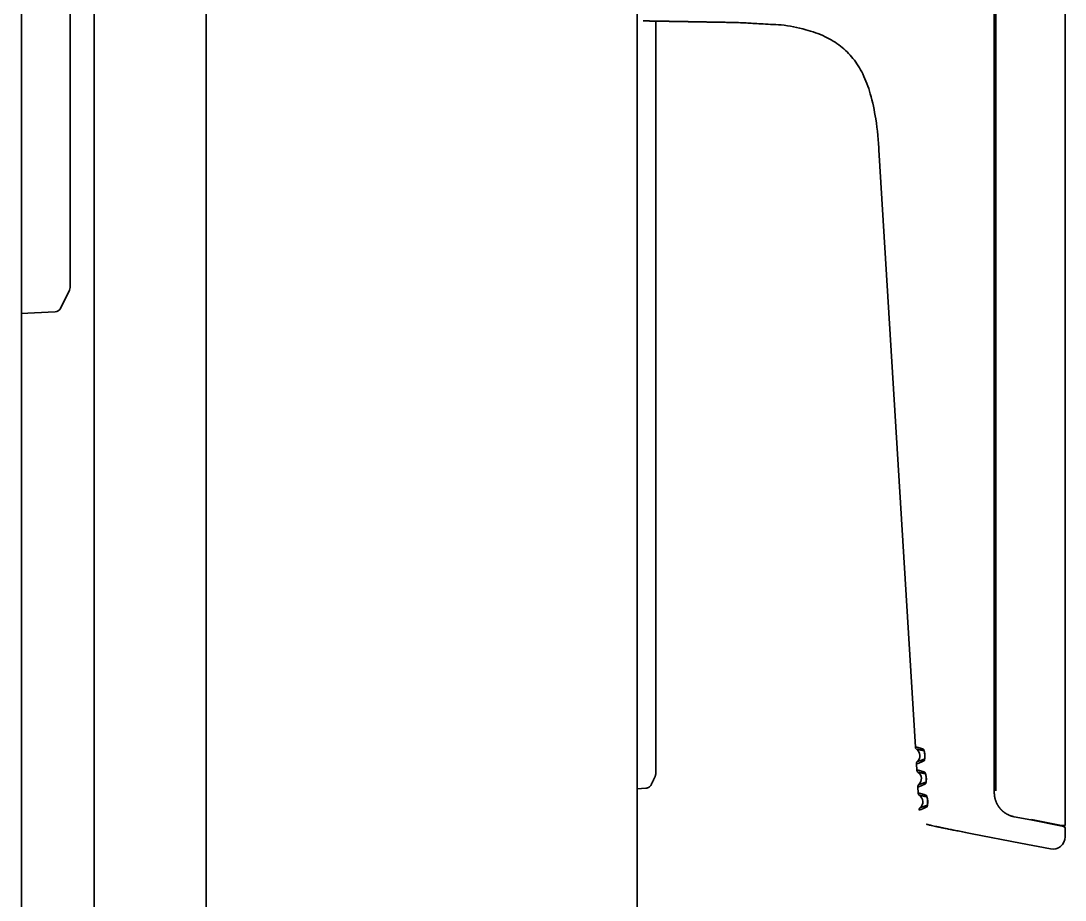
# Model space of a CAD drawing. Header units: inches. Extents: x 786 to 5755, y -850 to 3635.
# Drawn here: x 5585.7 to 5755.3, y 1577.8 to 1720.6 of the extents above; entities that cross this region are included whole.
import ezdxf

# ---------------------------------------------------------------- set-up
doc = ezdxf.new("R2010")
doc.units = ezdxf.units.IN
doc.layers.add('1', color=7, linetype='Continuous', true_color=0xffffff)

msp = doc.modelspace()

# ---------------------------------------------------------------- linework, layer by layer
at = {"layer": '1', "color": 7, "linetype": 'Continuous', "lineweight": 35}
for p, q in [((5615.76, 1344.12), (5615.76, 2088.63)), ((5685.76, 1344.12), (5685.76, 2088.63)), ((5585.76, 1299.72), (5585.76, 2075.35)), ((5593.66, 1779.04), (5593.66, 1679.04)), ((5755.26, 1589.92), (5755.26, 1765.62)), ((5743.76, 1759.73), (5743.76, 1595.26)), ((5743.99, 1759.98), (5743.99, 1595.56)), ((5744.01, 1759.98), (5744.01, 1595.56)), ((5597.56, 1754.2), (5597.56, 1453.3)), ((5688.76, 1607.26), (5688.76, 1720.53)), ((5725.34, 1694.31), (5725.01, 1699.61)), ((5688.82, 1698.18), (5688.76, 1698.18)), ((5730.94, 1602.64), (5725.34, 1694.31)), ((5593.66, 1679.04), (5593.66, 1677.28)), ((5592.08, 1673.88), (5593.55, 1676.83)), ((5591.24, 1673.33), (5585.66, 1673.04)), ((5688.82, 1653.51), (5688.76, 1653.51)), ((5688.82, 1644.92), (5688.76, 1644.92)), ((5688.82, 1644.9), (5688.76, 1644.9)), ((5688.82, 1629.02), (5688.76, 1629.02)), ((5688.76, 1599.94), (5688.76, 1607.26)), ((5688.76, 1604.81), (5688.82, 1604.81)), ((5688.82, 1600.42), (5688.76, 1600.42)), ((5731.17, 1598.9), (5731.11, 1599.93)), ((5685.76, 1595.88), (5687.17, 1595.96)), ((5731.4, 1595.16), (5731.34, 1596.18)), ((5747, 1591.33), (5749.67, 1590.81)), ((5749.78, 1590.9), (5754.67, 1589.92)), ((5754.53, 1589.86), (5749.67, 1590.81)), ((5754.53, 1589.86), (5755.02, 1589.77)), ((5755.26, 1589.92), (5754.67, 1589.92)), ((5755.26, 1589.48), (5755.26, 1588.07)), ((5740.16, 1588.58), (5748.01, 1587.06)), ((5748.01, 1587.06), (5752.88, 1586.11))]:
    msp.add_line(p, q, dxfattribs=at)
for centre, radius, start, end in [((5592.66, 1677.28), 1, 333.4349, 0), ((5591.19, 1674.33), 1, 273, 333.4349), ((5730.43, 1601.25), 1.25, 312.5068, 54.5207), ((5730.66, 1597.51), 1.25, 312.5068, 54.5207), ((5730.89, 1593.76), 1.25, 312.5068, 54.5207), ((5754.96, 1589.48), 0.3, 0, 79), ((5753.26, 1588.07), 2, 259, 0)]:
    msp.add_arc(centre, radius, start, end, dxfattribs=at)
for points, degree, knots in [([(5686.75, 1720.56), (5688.11, 1720.54), (5688.86, 1720.53), (5689.77, 1720.51), (5690.97, 1720.49), (5693.01, 1720.45), (5695.19, 1720.42), (5697.6, 1720.37), (5699.39, 1720.34), (5699.79, 1720.34), (5700.43, 1720.32), (5701.26, 1720.31), (5701.47, 1720.31), (5702.7, 1720.28), (5709.13, 1719.9)], 2, [0, 0, 0, 0.125, 0.125, 0.25, 0.25, 0.5, 0.5, 0.75, 0.75, 0.8125, 0.8125, 0.875, 0.875, 1, 1, 1]), ([(5725.03, 1699.29), (5724.97, 1701.09), (5724.63, 1704.26), (5723.78, 1708.52), (5722.55, 1711.86), (5720.92, 1714.5), (5718.83, 1716.57), (5716.2, 1718.16), (5712.91, 1719.28), (5710.5, 1719.76), (5709.13, 1719.9)], 3, [0, 0, 0, 0, 0.184439, 0.328312, 0.445898, 0.548172, 0.644965, 0.745867, 0.860639, 1, 1, 1, 1]), ([(5731.16, 1602.26), (5731.12, 1602.29), (5731.07, 1602.34), (5731, 1602.44), (5730.95, 1602.55), (5730.94, 1602.63), (5730.94, 1602.67)], 3, [0, 0, 0, 0, 0.247554, 0.501069, 0.754118, 1, 1, 1, 1]), ([(5730.94, 1602.64), (5730.94, 1602.64), (5730.95, 1602.65), (5730.97, 1602.65), (5731.01, 1602.64), (5731.05, 1602.64), (5731.08, 1602.64), (5731.11, 1602.63), (5731.14, 1602.63), (5731.17, 1602.62), (5731.2, 1602.61), (5731.23, 1602.61), (5731.27, 1602.6), (5731.31, 1602.59), (5731.37, 1602.58), (5731.44, 1602.56), (5731.5, 1602.54), (5731.55, 1602.53), (5731.61, 1602.51), (5731.66, 1602.49), (5731.72, 1602.48), (5731.78, 1602.46), (5731.83, 1602.44), (5731.89, 1602.43), (5731.94, 1602.41), (5731.99, 1602.39), (5732.04, 1602.38), (5732.09, 1602.36), (5732.14, 1602.35), (5732.19, 1602.33), (5732.22, 1602.32), (5732.23, 1602.32)], 3, [0, 0, 0, 0, 0.063616, 0.146789, 0.247998, 0.288909, 0.327071, 0.362475, 0.395117, 0.42499, 0.452091, 0.476419, 0.497971, 0.535514, 0.577254, 0.62319, 0.654872, 0.686334, 0.717576, 0.748599, 0.777126, 0.804516, 0.830769, 0.855887, 0.879872, 0.902723, 0.924442, 0.94503, 0.964485, 0.982809, 1, 1, 1, 1]), ([(5731.15, 1602.27), (5731.15, 1602.27), (5731.15, 1602.27), (5731.15, 1602.27), (5731.15, 1602.27), (5731.15, 1602.27), (5731.15, 1602.27), (5731.16, 1602.27), (5731.16, 1602.27), (5731.16, 1602.27), (5731.16, 1602.27), (5731.16, 1602.27), (5731.16, 1602.27), (5731.17, 1602.27), (5731.17, 1602.27), (5731.17, 1602.27), (5731.18, 1602.27), (5731.18, 1602.27), (5731.18, 1602.27), (5731.19, 1602.26), (5731.19, 1602.26), (5731.2, 1602.26), (5731.2, 1602.26), (5731.21, 1602.26), (5731.21, 1602.26), (5731.22, 1602.26), (5731.22, 1602.26), (5731.23, 1602.26), (5731.24, 1602.26), (5731.24, 1602.26), (5731.25, 1602.26), (5731.26, 1602.26), (5731.26, 1602.26), (5731.27, 1602.26), (5731.28, 1602.25), (5731.29, 1602.25), (5731.29, 1602.25), (5731.3, 1602.25), (5731.31, 1602.25), (5731.32, 1602.25), (5731.33, 1602.25), (5731.34, 1602.25), (5731.36, 1602.24), (5731.38, 1602.24), (5731.41, 1602.24), (5731.43, 1602.24), (5731.45, 1602.23), (5731.48, 1602.23), (5731.51, 1602.22), (5731.54, 1602.22), (5731.56, 1602.21), (5731.59, 1602.21), (5731.62, 1602.2), (5731.66, 1602.2), (5731.69, 1602.19), (5731.72, 1602.19), (5731.76, 1602.18), (5731.79, 1602.17), (5731.83, 1602.17), (5731.87, 1602.16), (5731.9, 1602.15), (5731.94, 1602.14), (5731.98, 1602.13), (5732.02, 1602.13), (5732.06, 1602.12), (5732.1, 1602.11), (5732.15, 1602.1), (5732.19, 1602.09), (5732.23, 1602.07), (5732.28, 1602.06), (5732.31, 1602.05), (5732.32, 1602.05)], 3, [0, 0, 0, 0, 0.009914, 0.01984, 0.029779, 0.039731, 0.049695, 0.059673, 0.069662, 0.079665, 0.08968, 0.099708, 0.109748, 0.119802, 0.129868, 0.139946, 0.150037, 0.160141, 0.170258, 0.180387, 0.190529, 0.200683, 0.21085, 0.22103, 0.231222, 0.241427, 0.251645, 0.261875, 0.272118, 0.282373, 0.292641, 0.302922, 0.313215, 0.323521, 0.333839, 0.34417, 0.354514, 0.36487, 0.375239, 0.38562, 0.396014, 0.406421, 0.427901, 0.44931, 0.470645, 0.491909, 0.5131, 0.534218, 0.555264, 0.576238, 0.597139, 0.617967, 0.638724, 0.659408, 0.680019, 0.700558, 0.721025, 0.74142, 0.761743, 0.781993, 0.802171, 0.822277, 0.842311, 0.862274, 0.882164, 0.901982, 0.921729, 0.941404, 0.961008, 0.980539, 1, 1, 1, 1]), ([(5732.23, 1602.32), (5732.23, 1602.32), (5732.24, 1602.32), (5732.24, 1602.31), (5732.24, 1602.31), (5732.25, 1602.31), (5732.25, 1602.31), (5732.25, 1602.31), (5732.25, 1602.3), (5732.26, 1602.3), (5732.26, 1602.3), (5732.26, 1602.29), (5732.27, 1602.29), (5732.27, 1602.29), (5732.27, 1602.28), (5732.28, 1602.28), (5732.28, 1602.27), (5732.28, 1602.27), (5732.28, 1602.26), (5732.29, 1602.25), (5732.3, 1602.24), (5732.31, 1602.21), (5732.32, 1602.19), (5732.33, 1602.16), (5732.34, 1602.13), (5732.35, 1602.1), (5732.36, 1602.06), (5732.38, 1601.99), (5732.4, 1601.89), (5732.42, 1601.76), (5732.44, 1601.65), (5732.44, 1601.58), (5732.45, 1601.51), (5732.45, 1601.46), (5732.46, 1601.41), (5732.46, 1601.36), (5732.46, 1601.28), (5732.47, 1601.16), (5732.47, 1601.04), (5732.47, 1600.93), (5732.46, 1600.86), (5732.46, 1600.79), (5732.45, 1600.73), (5732.44, 1600.67), (5732.43, 1600.63), (5732.43, 1600.59), (5732.42, 1600.55), (5732.41, 1600.52), (5732.4, 1600.5), (5732.39, 1600.49), (5732.39, 1600.47), (5732.38, 1600.46), (5732.38, 1600.45), (5732.37, 1600.44), (5732.37, 1600.44), (5732.36, 1600.43), (5732.35, 1600.43), (5732.35, 1600.42), (5732.35, 1600.42)], 3, [0, 0, 0, 0, 0.005436, 0.010843, 0.016224, 0.021579, 0.026909, 0.032217, 0.037502, 0.042767, 0.048013, 0.053239, 0.058449, 0.063642, 0.06882, 0.073984, 0.079134, 0.084272, 0.089399, 0.094515, 0.112726, 0.130866, 0.148959, 0.167029, 0.178431, 0.204469, 0.227274, 0.242355, 0.301657, 0.370744, 0.401155, 0.42821, 0.451917, 0.472287, 0.489333, 0.503063, 0.533121, 0.576902, 0.634503, 0.669215, 0.701872, 0.732439, 0.760898, 0.785344, 0.809729, 0.834074, 0.858412, 0.882789, 0.895773, 0.908459, 0.920854, 0.932966, 0.944802, 0.956368, 0.967667, 0.978705, 0.989482, 1, 1, 1, 1]), ([(5732.32, 1602.05), (5732.32, 1602.05), (5732.33, 1602.05), (5732.33, 1602.05), (5732.33, 1602.05), (5732.33, 1602.05), (5732.33, 1602.04), (5732.34, 1602.04), (5732.34, 1602.04), (5732.34, 1602.04), (5732.34, 1602.03), (5732.35, 1602.03), (5732.35, 1602.03), (5732.35, 1602.02), (5732.35, 1602.02), (5732.36, 1602.02), (5732.36, 1602.01), (5732.36, 1602.01), (5732.36, 1602), (5732.37, 1602), (5732.37, 1601.99), (5732.37, 1601.99), (5732.37, 1601.98), (5732.38, 1601.97), (5732.38, 1601.97), (5732.38, 1601.96), (5732.39, 1601.96), (5732.39, 1601.95), (5732.39, 1601.94), (5732.39, 1601.94), (5732.4, 1601.93), (5732.4, 1601.92), (5732.4, 1601.91), (5732.4, 1601.9), (5732.41, 1601.9), (5732.41, 1601.89), (5732.41, 1601.88), (5732.41, 1601.87), (5732.42, 1601.86), (5732.42, 1601.85), (5732.42, 1601.84), (5732.43, 1601.81), (5732.44, 1601.74), (5732.46, 1601.62), (5732.48, 1601.5), (5732.49, 1601.38), (5732.49, 1601.25), (5732.49, 1601.13), (5732.49, 1601.02), (5732.48, 1600.94), (5732.48, 1600.9), (5732.47, 1600.88), (5732.47, 1600.86), (5732.47, 1600.85), (5732.46, 1600.83), (5732.46, 1600.82), (5732.46, 1600.8), (5732.45, 1600.79), (5732.45, 1600.78), (5732.45, 1600.77), (5732.44, 1600.76), (5732.44, 1600.75), (5732.44, 1600.74), (5732.43, 1600.73), (5732.43, 1600.72), (5732.42, 1600.71), (5732.42, 1600.71), (5732.41, 1600.7), (5732.41, 1600.7), (5732.41, 1600.7), (5732.41, 1600.7)], 3, [0, 0, 0, 0, 0.006014, 0.012012, 0.017995, 0.023965, 0.029923, 0.035871, 0.041809, 0.04774, 0.053663, 0.059582, 0.065497, 0.07141, 0.077322, 0.083234, 0.089148, 0.095065, 0.100986, 0.106913, 0.112847, 0.11879, 0.124742, 0.130704, 0.136679, 0.142667, 0.148669, 0.154687, 0.160722, 0.166774, 0.172846, 0.178937, 0.18505, 0.191185, 0.197343, 0.203525, 0.209732, 0.215965, 0.222225, 0.228513, 0.234831, 0.241177, 0.306172, 0.369923, 0.434708, 0.503216, 0.570835, 0.634921, 0.698038, 0.762347, 0.774764, 0.787076, 0.799289, 0.81141, 0.823447, 0.835409, 0.847303, 0.859138, 0.870923, 0.882667, 0.894379, 0.906069, 0.917747, 0.929423, 0.941106, 0.952808, 0.964538, 0.976307, 0.988124, 1, 1, 1, 1]), ([(5688.76, 1598.27), (5688.76, 1598.27), (5688.76, 1598.27), (5688.76, 1598.28), (5688.76, 1598.29), (5688.76, 1598.3), (5688.76, 1598.31), (5688.76, 1598.32), (5688.76, 1598.33), (5688.76, 1598.35), (5688.76, 1598.36), (5688.76, 1598.4), (5688.76, 1598.42), (5688.76, 1598.47), (5688.76, 1598.49), (5688.76, 1598.57), (5688.76, 1598.64), (5688.76, 1598.74), (5688.76, 1598.78), (5688.76, 1598.84), (5688.76, 1598.86), (5688.76, 1598.9), (5688.76, 1598.93), (5688.76, 1599.04), (5688.76, 1599.13), (5688.76, 1599.29), (5688.76, 1599.34), (5688.76, 1599.45), (5688.76, 1599.51), (5688.76, 1599.62), (5688.76, 1599.68), (5688.76, 1599.81), (5688.76, 1599.87), (5688.76, 1599.94)], 3, [0, 0, 0, 0, 0.0625, 0.0625, 0.125, 0.125, 0.15625, 0.15625, 0.1875, 0.1875, 0.25, 0.25, 0.3125, 0.3125, 0.375, 0.375, 0.5, 0.5, 0.5625, 0.5625, 0.59375, 0.59375, 0.625, 0.625, 0.75, 0.75, 0.8125, 0.8125, 0.875, 0.875, 0.9375, 0.9375, 1, 1, 1, 1]), ([(5732.35, 1600.42), (5732.34, 1600.42), (5732.32, 1600.41), (5732.3, 1600.4), (5732.27, 1600.39), (5732.25, 1600.37), (5732.22, 1600.36), (5732.19, 1600.35), (5732.16, 1600.33), (5732.13, 1600.32), (5732.1, 1600.31), (5732.07, 1600.29), (5732.04, 1600.28), (5732.01, 1600.26), (5731.98, 1600.25), (5731.94, 1600.23), (5731.91, 1600.22), (5731.88, 1600.2), (5731.84, 1600.19), (5731.81, 1600.17), (5731.76, 1600.15), (5731.72, 1600.13), (5731.68, 1600.11), (5731.64, 1600.1), (5731.6, 1600.08), (5731.56, 1600.06), (5731.52, 1600.05), (5731.49, 1600.04), (5731.46, 1600.02), (5731.42, 1600.01), (5731.38, 1599.99), (5731.33, 1599.98), (5731.28, 1599.96), (5731.23, 1599.95), (5731.19, 1599.94), (5731.16, 1599.93), (5731.14, 1599.93), (5731.13, 1599.93), (5731.12, 1599.93), (5731.11, 1599.93), (5731.11, 1599.93), (5731.11, 1599.93), (5731.11, 1599.93), (5731.11, 1599.93)], 3, [0, 0, 0, 0, 0.009664, 0.019825, 0.030484, 0.041639, 0.053291, 0.06544, 0.078086, 0.09123, 0.104871, 0.119008, 0.133643, 0.148775, 0.164403, 0.180528, 0.197148, 0.214265, 0.231877, 0.249984, 0.27514, 0.300204, 0.325175, 0.350052, 0.374834, 0.399349, 0.424084, 0.449039, 0.474212, 0.499602, 0.535236, 0.578001, 0.627884, 0.684879, 0.748984, 0.794417, 0.836578, 0.875469, 0.911095, 0.943458, 0.972557, 0.998392, 1, 1, 1, 1]), ([(5731.11, 1599.9), (5731.11, 1599.94), (5731.11, 1600.02), (5731.14, 1600.14), (5731.19, 1600.24), (5731.25, 1600.3), (5731.27, 1600.33)], 3, [0, 0, 0, 0, 0.24588, 0.498929, 0.752444, 1, 1, 1, 1]), ([(5732.41, 1600.7), (5732.4, 1600.69), (5732.38, 1600.69), (5732.36, 1600.68), (5732.34, 1600.67), (5732.31, 1600.66), (5732.29, 1600.65), (5732.27, 1600.64), (5732.24, 1600.63), (5732.22, 1600.62), (5732.2, 1600.61), (5732.18, 1600.61), (5732.16, 1600.6), (5732.13, 1600.59), (5732.11, 1600.58), (5732.09, 1600.57), (5732.07, 1600.57), (5732.05, 1600.56), (5732.03, 1600.55), (5732.01, 1600.54), (5731.99, 1600.54), (5731.97, 1600.53), (5731.95, 1600.52), (5731.93, 1600.52), (5731.91, 1600.51), (5731.89, 1600.5), (5731.87, 1600.5), (5731.86, 1600.49), (5731.84, 1600.48), (5731.82, 1600.48), (5731.8, 1600.47), (5731.78, 1600.47), (5731.77, 1600.46), (5731.75, 1600.46), (5731.73, 1600.45), (5731.72, 1600.45), (5731.7, 1600.44), (5731.69, 1600.44), (5731.67, 1600.43), (5731.65, 1600.43), (5731.64, 1600.42), (5731.62, 1600.42), (5731.61, 1600.41), (5731.6, 1600.41), (5731.58, 1600.41), (5731.57, 1600.4), (5731.56, 1600.4), (5731.54, 1600.39), (5731.53, 1600.39), (5731.52, 1600.39), (5731.51, 1600.38), (5731.49, 1600.38), (5731.48, 1600.38), (5731.46, 1600.37), (5731.44, 1600.37), (5731.43, 1600.36), (5731.41, 1600.36), (5731.39, 1600.35), (5731.38, 1600.35), (5731.36, 1600.35), (5731.35, 1600.34), (5731.34, 1600.34), (5731.33, 1600.34), (5731.32, 1600.34), (5731.31, 1600.33), (5731.3, 1600.33), (5731.29, 1600.33), (5731.29, 1600.33), (5731.28, 1600.33), (5731.28, 1600.33), (5731.27, 1600.33), (5731.27, 1600.33), (5731.27, 1600.33), (5731.27, 1600.33), (5731.27, 1600.33)], 3, [0, 0, 0, 0, 0.010633, 0.021283, 0.03195, 0.042635, 0.053337, 0.064056, 0.074792, 0.085546, 0.096317, 0.107105, 0.117911, 0.128734, 0.139574, 0.150432, 0.161307, 0.1722, 0.18311, 0.194037, 0.204982, 0.215944, 0.226924, 0.237921, 0.248936, 0.259968, 0.271017, 0.282084, 0.293169, 0.304271, 0.31539, 0.326527, 0.337681, 0.348853, 0.360042, 0.371249, 0.382473, 0.393715, 0.404975, 0.416252, 0.427546, 0.438858, 0.450187, 0.461534, 0.472899, 0.484281, 0.49568, 0.507097, 0.518532, 0.529984, 0.541453, 0.55294, 0.564445, 0.585465, 0.606457, 0.627421, 0.648358, 0.669267, 0.690148, 0.711001, 0.731826, 0.752623, 0.773392, 0.794134, 0.814847, 0.835532, 0.856189, 0.876818, 0.897419, 0.917992, 0.938536, 0.959052, 0.97954, 1, 1, 1, 1]), ([(5688.76, 1598.27), (5688.76, 1598.19), (5688.75, 1598.12), (5688.72, 1597.97), (5688.69, 1597.9), (5688.66, 1597.83)], 3, [0, 0, 0, 0, 0.5, 0.5, 1, 1, 1, 1]), ([(5731.39, 1598.52), (5731.35, 1598.54), (5731.29, 1598.6), (5731.23, 1598.69), (5731.18, 1598.81), (5731.17, 1598.88), (5731.17, 1598.92)], 3, [0, 0, 0, 0, 0.247554, 0.501069, 0.754118, 1, 1, 1, 1]), ([(5731.17, 1598.9), (5731.17, 1598.9), (5731.17, 1598.9), (5731.18, 1598.9), (5731.2, 1598.9), (5731.24, 1598.9), (5731.28, 1598.9), (5731.31, 1598.89), (5731.34, 1598.89), (5731.37, 1598.88), (5731.41, 1598.88), (5731.44, 1598.87), (5731.47, 1598.87), (5731.5, 1598.86), (5731.55, 1598.85), (5731.61, 1598.83), (5731.67, 1598.82), (5731.73, 1598.8), (5731.78, 1598.78), (5731.84, 1598.77), (5731.9, 1598.75), (5731.95, 1598.73), (5732.01, 1598.72), (5732.06, 1598.7), (5732.12, 1598.68), (5732.17, 1598.67), (5732.22, 1598.65), (5732.27, 1598.63), (5732.32, 1598.62), (5732.37, 1598.6), (5732.42, 1598.59), (5732.45, 1598.58), (5732.46, 1598.57)], 3, [0, 0, 0, 0, 0.001602, 0.066958, 0.150086, 0.251008, 0.291907, 0.330029, 0.365374, 0.397941, 0.42773, 0.454736, 0.478959, 0.500395, 0.537842, 0.57943, 0.625165, 0.656698, 0.68802, 0.719127, 0.750018, 0.778456, 0.805755, 0.831912, 0.856927, 0.880798, 0.903526, 0.925109, 0.945548, 0.964843, 0.982993, 1, 1, 1, 1]), ([(5731.38, 1598.52), (5731.38, 1598.52), (5731.38, 1598.52), (5731.38, 1598.52), (5731.38, 1598.52), (5731.38, 1598.52), (5731.38, 1598.52), (5731.38, 1598.52), (5731.39, 1598.52), (5731.39, 1598.52), (5731.39, 1598.52), (5731.39, 1598.52), (5731.39, 1598.52), (5731.4, 1598.52), (5731.4, 1598.52), (5731.4, 1598.52), (5731.41, 1598.52), (5731.41, 1598.52), (5731.41, 1598.52), (5731.42, 1598.52), (5731.42, 1598.52), (5731.43, 1598.52), (5731.43, 1598.52), (5731.44, 1598.52), (5731.44, 1598.52), (5731.45, 1598.52), (5731.45, 1598.52), (5731.46, 1598.52), (5731.46, 1598.52), (5731.47, 1598.52), (5731.48, 1598.52), (5731.48, 1598.51), (5731.49, 1598.51), (5731.5, 1598.51), (5731.51, 1598.51), (5731.52, 1598.51), (5731.52, 1598.51), (5731.53, 1598.51), (5731.54, 1598.51), (5731.55, 1598.51), (5731.56, 1598.51), (5731.57, 1598.5), (5731.59, 1598.5), (5731.61, 1598.5), (5731.63, 1598.5), (5731.66, 1598.49), (5731.68, 1598.49), (5731.71, 1598.49), (5731.74, 1598.48), (5731.76, 1598.48), (5731.79, 1598.47), (5731.82, 1598.47), (5731.85, 1598.46), (5731.89, 1598.46), (5731.92, 1598.45), (5731.95, 1598.44), (5731.99, 1598.44), (5732.02, 1598.43), (5732.06, 1598.42), (5732.09, 1598.42), (5732.13, 1598.41), (5732.17, 1598.4), (5732.21, 1598.39), (5732.25, 1598.38), (5732.29, 1598.37), (5732.33, 1598.36), (5732.38, 1598.35), (5732.42, 1598.34), (5732.46, 1598.33), (5732.51, 1598.32), (5732.54, 1598.31), (5732.55, 1598.31)], 3, [0, 0, 0, 0, 0.009915, 0.019843, 0.029783, 0.039737, 0.049702, 0.059681, 0.069672, 0.079675, 0.089691, 0.09972, 0.109762, 0.119816, 0.129882, 0.139961, 0.150053, 0.160158, 0.170275, 0.180404, 0.190546, 0.200701, 0.210868, 0.221048, 0.231241, 0.241446, 0.251663, 0.261894, 0.272136, 0.282391, 0.292659, 0.30294, 0.313232, 0.323538, 0.333856, 0.344186, 0.354529, 0.364885, 0.375253, 0.385633, 0.396026, 0.406432, 0.427893, 0.449284, 0.470603, 0.491852, 0.513029, 0.534135, 0.55517, 0.576133, 0.597026, 0.617848, 0.638598, 0.659278, 0.679887, 0.700424, 0.720891, 0.741286, 0.761611, 0.781865, 0.802048, 0.822161, 0.842203, 0.862174, 0.882074, 0.901904, 0.921664, 0.941353, 0.960972, 0.980521, 1, 1, 1, 1]), ([(5732.46, 1598.57), (5732.46, 1598.57), (5732.46, 1598.57), (5732.47, 1598.57), (5732.47, 1598.57), (5732.47, 1598.57), (5732.48, 1598.56), (5732.48, 1598.56), (5732.48, 1598.56), (5732.49, 1598.56), (5732.49, 1598.55), (5732.49, 1598.55), (5732.5, 1598.55), (5732.5, 1598.54), (5732.5, 1598.54), (5732.5, 1598.53), (5732.51, 1598.53), (5732.51, 1598.52), (5732.51, 1598.52), (5732.52, 1598.51), (5732.53, 1598.49), (5732.54, 1598.47), (5732.55, 1598.45), (5732.56, 1598.42), (5732.57, 1598.39), (5732.58, 1598.36), (5732.59, 1598.32), (5732.61, 1598.25), (5732.63, 1598.15), (5732.65, 1598.02), (5732.66, 1597.91), (5732.67, 1597.83), (5732.68, 1597.77), (5732.68, 1597.72), (5732.69, 1597.67), (5732.69, 1597.61), (5732.69, 1597.53), (5732.7, 1597.42), (5732.7, 1597.3), (5732.69, 1597.19), (5732.69, 1597.11), (5732.68, 1597.04), (5732.68, 1596.98), (5732.67, 1596.93), (5732.66, 1596.89), (5732.65, 1596.84), (5732.65, 1596.81), (5732.64, 1596.78), (5732.63, 1596.76), (5732.62, 1596.74), (5732.62, 1596.73), (5732.61, 1596.72), (5732.61, 1596.71), (5732.6, 1596.7), (5732.59, 1596.69), (5732.59, 1596.69), (5732.58, 1596.68), (5732.58, 1596.68), (5732.58, 1596.68)], 3, [0, 0, 0, 0, 0.005436, 0.010843, 0.016224, 0.021579, 0.026909, 0.032217, 0.037502, 0.042767, 0.048013, 0.053239, 0.058449, 0.063642, 0.06882, 0.073984, 0.079134, 0.084272, 0.089399, 0.094515, 0.112726, 0.130866, 0.148959, 0.167029, 0.178431, 0.204469, 0.227274, 0.242355, 0.301657, 0.370744, 0.401155, 0.42821, 0.451917, 0.472287, 0.489333, 0.503063, 0.533121, 0.576902, 0.634503, 0.669215, 0.701872, 0.732439, 0.760898, 0.785344, 0.809729, 0.834074, 0.858412, 0.882789, 0.895773, 0.908459, 0.920854, 0.932966, 0.944802, 0.956368, 0.967667, 0.978705, 0.989482, 1, 1, 1, 1]), ([(5732.55, 1598.31), (5732.55, 1598.31), (5732.55, 1598.31), (5732.56, 1598.31), (5732.56, 1598.3), (5732.56, 1598.3), (5732.56, 1598.3), (5732.57, 1598.3), (5732.57, 1598.3), (5732.57, 1598.29), (5732.57, 1598.29), (5732.58, 1598.29), (5732.58, 1598.28), (5732.58, 1598.28), (5732.58, 1598.28), (5732.59, 1598.27), (5732.59, 1598.27), (5732.59, 1598.26), (5732.59, 1598.26), (5732.6, 1598.25), (5732.6, 1598.25), (5732.6, 1598.24), (5732.6, 1598.24), (5732.61, 1598.23), (5732.61, 1598.23), (5732.61, 1598.22), (5732.61, 1598.21), (5732.62, 1598.21), (5732.62, 1598.2), (5732.62, 1598.19), (5732.62, 1598.18), (5732.63, 1598.18), (5732.63, 1598.17), (5732.63, 1598.16), (5732.63, 1598.15), (5732.64, 1598.15), (5732.64, 1598.14), (5732.64, 1598.13), (5732.64, 1598.12), (5732.65, 1598.11), (5732.65, 1598.1), (5732.66, 1598.06), (5732.67, 1597.99), (5732.69, 1597.88), (5732.71, 1597.76), (5732.72, 1597.63), (5732.72, 1597.51), (5732.72, 1597.39), (5732.72, 1597.28), (5732.71, 1597.2), (5732.7, 1597.16), (5732.7, 1597.14), (5732.7, 1597.12), (5732.7, 1597.11), (5732.69, 1597.09), (5732.69, 1597.08), (5732.69, 1597.06), (5732.68, 1597.05), (5732.68, 1597.03), (5732.68, 1597.02), (5732.67, 1597.01), (5732.67, 1597), (5732.66, 1596.99), (5732.66, 1596.98), (5732.66, 1596.98), (5732.65, 1596.97), (5732.65, 1596.96), (5732.64, 1596.96), (5732.64, 1596.96), (5732.64, 1596.95), (5732.63, 1596.95)], 3, [0, 0, 0, 0, 0.006014, 0.012012, 0.017995, 0.023965, 0.029923, 0.035871, 0.041809, 0.04774, 0.053663, 0.059582, 0.065497, 0.07141, 0.077322, 0.083234, 0.089148, 0.095065, 0.100986, 0.106913, 0.112847, 0.11879, 0.124742, 0.130704, 0.136679, 0.142667, 0.148669, 0.154687, 0.160722, 0.166774, 0.172846, 0.178937, 0.18505, 0.191185, 0.197343, 0.203525, 0.209732, 0.215965, 0.222225, 0.228513, 0.234831, 0.241177, 0.306172, 0.369923, 0.434708, 0.503216, 0.570835, 0.634921, 0.698038, 0.762347, 0.774764, 0.787076, 0.799289, 0.81141, 0.823447, 0.835409, 0.847303, 0.859138, 0.870923, 0.882667, 0.894379, 0.906069, 0.917747, 0.929423, 0.941106, 0.952808, 0.964538, 0.976307, 0.988124, 1, 1, 1, 1]), ([(5688.02, 1596.52), (5687.98, 1596.44), (5687.93, 1596.36), (5687.81, 1596.23), (5687.75, 1596.17), (5687.6, 1596.07), (5687.52, 1596.03), (5687.35, 1595.98), (5687.26, 1595.96), (5687.17, 1595.96)], 3, [0, 0, 0, 0, 0.25, 0.25, 0.5, 0.5, 0.75, 0.75, 1, 1, 1, 1]), ([(5732.58, 1596.68), (5732.57, 1596.68), (5732.55, 1596.67), (5732.53, 1596.66), (5732.5, 1596.64), (5732.48, 1596.63), (5732.45, 1596.62), (5732.42, 1596.6), (5732.39, 1596.59), (5732.36, 1596.58), (5732.33, 1596.56), (5732.3, 1596.55), (5732.27, 1596.53), (5732.24, 1596.52), (5732.2, 1596.5), (5732.17, 1596.49), (5732.14, 1596.47), (5732.1, 1596.46), (5732.07, 1596.44), (5732.03, 1596.43), (5731.99, 1596.41), (5731.95, 1596.39), (5731.9, 1596.37), (5731.86, 1596.35), (5731.82, 1596.34), (5731.79, 1596.32), (5731.75, 1596.31), (5731.72, 1596.29), (5731.68, 1596.28), (5731.65, 1596.26), (5731.6, 1596.25), (5731.56, 1596.23), (5731.51, 1596.22), (5731.46, 1596.21), (5731.42, 1596.2), (5731.39, 1596.19), (5731.37, 1596.19), (5731.36, 1596.19), (5731.35, 1596.18), (5731.34, 1596.18), (5731.34, 1596.18), (5731.34, 1596.18), (5731.34, 1596.18)], 3, [0, 0, 0, 0, 0.009776, 0.020045, 0.030807, 0.042062, 0.05381, 0.06605, 0.078784, 0.092011, 0.10573, 0.119942, 0.134648, 0.149847, 0.165539, 0.181725, 0.198405, 0.215579, 0.233249, 0.251413, 0.276691, 0.301871, 0.326953, 0.351937, 0.376823, 0.401401, 0.426212, 0.451256, 0.476534, 0.502044, 0.537862, 0.580782, 0.630794, 0.687881, 0.752015, 0.797607, 0.839875, 0.878828, 0.914472, 0.946815, 0.975861, 1, 1, 1, 1]), ([(5731.34, 1596.16), (5731.34, 1596.2), (5731.34, 1596.28), (5731.37, 1596.39), (5731.42, 1596.5), (5731.47, 1596.56), (5731.5, 1596.59)], 3, [0, 0, 0, 0, 0.24588, 0.498929, 0.752444, 1, 1, 1, 1]), ([(5732.63, 1596.95), (5732.63, 1596.95), (5732.61, 1596.94), (5732.59, 1596.93), (5732.56, 1596.92), (5732.54, 1596.92), (5732.52, 1596.91), (5732.5, 1596.9), (5732.47, 1596.89), (5732.45, 1596.88), (5732.43, 1596.87), (5732.41, 1596.86), (5732.39, 1596.85), (5732.36, 1596.85), (5732.34, 1596.84), (5732.32, 1596.83), (5732.3, 1596.82), (5732.28, 1596.82), (5732.26, 1596.81), (5732.24, 1596.8), (5732.22, 1596.79), (5732.2, 1596.79), (5732.18, 1596.78), (5732.16, 1596.77), (5732.14, 1596.77), (5732.12, 1596.76), (5732.1, 1596.75), (5732.08, 1596.75), (5732.07, 1596.74), (5732.05, 1596.74), (5732.03, 1596.73), (5732.01, 1596.72), (5732, 1596.72), (5731.98, 1596.71), (5731.96, 1596.71), (5731.95, 1596.7), (5731.93, 1596.7), (5731.91, 1596.69), (5731.9, 1596.69), (5731.88, 1596.68), (5731.87, 1596.68), (5731.85, 1596.68), (5731.84, 1596.67), (5731.83, 1596.67), (5731.81, 1596.66), (5731.8, 1596.66), (5731.79, 1596.66), (5731.77, 1596.65), (5731.76, 1596.65), (5731.75, 1596.64), (5731.73, 1596.64), (5731.72, 1596.64), (5731.71, 1596.63), (5731.69, 1596.63), (5731.67, 1596.63), (5731.65, 1596.62), (5731.64, 1596.62), (5731.62, 1596.61), (5731.61, 1596.61), (5731.59, 1596.6), (5731.58, 1596.6), (5731.57, 1596.6), (5731.56, 1596.6), (5731.55, 1596.59), (5731.54, 1596.59), (5731.53, 1596.59), (5731.52, 1596.59), (5731.52, 1596.59), (5731.51, 1596.58), (5731.51, 1596.58), (5731.5, 1596.58), (5731.5, 1596.58), (5731.5, 1596.58), (5731.5, 1596.58), (5731.5, 1596.58)], 3, [0, 0, 0, 0, 0.010623, 0.021263, 0.031921, 0.042596, 0.05329, 0.064001, 0.074729, 0.085476, 0.09624, 0.107021, 0.117821, 0.128638, 0.139473, 0.150326, 0.161197, 0.172085, 0.182992, 0.193916, 0.204858, 0.215817, 0.226795, 0.23779, 0.248804, 0.259835, 0.270884, 0.281951, 0.293035, 0.304138, 0.315259, 0.326397, 0.337553, 0.348727, 0.35992, 0.37113, 0.382357, 0.393603, 0.404867, 0.416149, 0.427448, 0.438766, 0.450101, 0.461454, 0.472826, 0.484215, 0.495622, 0.507047, 0.51849, 0.529951, 0.54143, 0.552926, 0.564441, 0.585467, 0.606465, 0.627434, 0.648375, 0.669288, 0.690172, 0.711027, 0.731855, 0.752653, 0.773423, 0.794165, 0.814877, 0.835562, 0.856217, 0.876844, 0.897442, 0.918011, 0.938552, 0.959063, 0.979546, 1, 1, 1, 1]), ([(5732.58, 1596.71), (5732.58, 1596.75), (5732.58, 1596.83), (5732.61, 1596.91), (5732.63, 1596.95)], 3, [0, 0, 0, 0, 0.432011, 1, 1, 1, 1]), ([(5731.61, 1594.78), (5731.58, 1594.8), (5731.52, 1594.85), (5731.45, 1594.95), (5731.41, 1595.06), (5731.4, 1595.14), (5731.4, 1595.18)], 3, [0, 0, 0, 0, 0.247554, 0.501069, 0.754118, 1, 1, 1, 1]), ([(5731.4, 1595.16), (5731.4, 1595.16), (5731.4, 1595.16), (5731.41, 1595.16), (5731.43, 1595.16), (5731.47, 1595.16), (5731.51, 1595.15), (5731.54, 1595.15), (5731.57, 1595.14), (5731.6, 1595.14), (5731.63, 1595.13), (5731.67, 1595.13), (5731.69, 1595.12), (5731.73, 1595.11), (5731.77, 1595.1), (5731.83, 1595.09), (5731.9, 1595.07), (5731.96, 1595.06), (5732.01, 1595.04), (5732.07, 1595.02), (5732.12, 1595.01), (5732.18, 1594.99), (5732.24, 1594.97), (5732.29, 1594.96), (5732.35, 1594.94), (5732.4, 1594.92), (5732.45, 1594.91), (5732.5, 1594.89), (5732.55, 1594.87), (5732.6, 1594.86), (5732.65, 1594.84), (5732.68, 1594.84), (5732.69, 1594.83)], 3, [0, 0, 0, 0, 0.001602, 0.066958, 0.150086, 0.251008, 0.291907, 0.330029, 0.365374, 0.397941, 0.42773, 0.454736, 0.478959, 0.500395, 0.537842, 0.57943, 0.625165, 0.656698, 0.68802, 0.719127, 0.750018, 0.778456, 0.805755, 0.831912, 0.856927, 0.880798, 0.903526, 0.925109, 0.945548, 0.964843, 0.982993, 1, 1, 1, 1]), ([(5731.61, 1594.78), (5731.61, 1594.78), (5731.61, 1594.78), (5731.61, 1594.78), (5731.61, 1594.78), (5731.61, 1594.78), (5731.61, 1594.78), (5731.61, 1594.78), (5731.61, 1594.78), (5731.62, 1594.78), (5731.62, 1594.78), (5731.62, 1594.78), (5731.62, 1594.78), (5731.62, 1594.78), (5731.63, 1594.78), (5731.63, 1594.78), (5731.63, 1594.78), (5731.64, 1594.78), (5731.64, 1594.78), (5731.65, 1594.78), (5731.65, 1594.78), (5731.65, 1594.78), (5731.66, 1594.78), (5731.66, 1594.78), (5731.67, 1594.78), (5731.67, 1594.78), (5731.68, 1594.77), (5731.69, 1594.77), (5731.69, 1594.77), (5731.7, 1594.77), (5731.71, 1594.77), (5731.71, 1594.77), (5731.72, 1594.77), (5731.73, 1594.77), (5731.74, 1594.77), (5731.74, 1594.77), (5731.75, 1594.77), (5731.76, 1594.77), (5731.77, 1594.76), (5731.78, 1594.76), (5731.79, 1594.76), (5731.8, 1594.76), (5731.82, 1594.76), (5731.84, 1594.76), (5731.86, 1594.75), (5731.89, 1594.75), (5731.91, 1594.75), (5731.94, 1594.74), (5731.96, 1594.74), (5731.99, 1594.73), (5732.02, 1594.73), (5732.05, 1594.72), (5732.08, 1594.72), (5732.11, 1594.71), (5732.15, 1594.71), (5732.18, 1594.7), (5732.22, 1594.7), (5732.25, 1594.69), (5732.29, 1594.68), (5732.32, 1594.67), (5732.36, 1594.67), (5732.4, 1594.66), (5732.44, 1594.65), (5732.48, 1594.64), (5732.52, 1594.63), (5732.56, 1594.62), (5732.6, 1594.61), (5732.65, 1594.6), (5732.69, 1594.59), (5732.74, 1594.58), (5732.77, 1594.57), (5732.78, 1594.56)], 3, [0, 0, 0, 0, 0.009915, 0.019843, 0.029783, 0.039737, 0.049702, 0.059681, 0.069672, 0.079675, 0.089691, 0.09972, 0.109762, 0.119816, 0.129882, 0.139961, 0.150053, 0.160158, 0.170275, 0.180404, 0.190546, 0.200701, 0.210868, 0.221048, 0.231241, 0.241446, 0.251663, 0.261894, 0.272136, 0.282391, 0.292659, 0.30294, 0.313232, 0.323538, 0.333856, 0.344186, 0.354529, 0.364885, 0.375253, 0.385633, 0.396026, 0.406432, 0.427893, 0.449284, 0.470603, 0.491852, 0.513029, 0.534135, 0.55517, 0.576133, 0.597026, 0.617848, 0.638598, 0.659278, 0.679887, 0.700424, 0.720891, 0.741286, 0.761611, 0.781865, 0.802048, 0.822161, 0.842203, 0.862174, 0.882074, 0.901904, 0.921664, 0.941353, 0.960972, 0.980521, 1, 1, 1, 1]), ([(5732.69, 1594.83), (5732.69, 1594.83), (5732.69, 1594.83), (5732.7, 1594.83), (5732.7, 1594.83), (5732.7, 1594.82), (5732.71, 1594.82), (5732.71, 1594.82), (5732.71, 1594.82), (5732.72, 1594.81), (5732.72, 1594.81), (5732.72, 1594.81), (5732.72, 1594.8), (5732.73, 1594.8), (5732.73, 1594.8), (5732.73, 1594.79), (5732.74, 1594.79), (5732.74, 1594.78), (5732.74, 1594.78), (5732.75, 1594.77), (5732.76, 1594.75), (5732.77, 1594.73), (5732.78, 1594.7), (5732.79, 1594.68), (5732.8, 1594.65), (5732.81, 1594.61), (5732.82, 1594.57), (5732.84, 1594.51), (5732.86, 1594.4), (5732.88, 1594.27), (5732.89, 1594.16), (5732.9, 1594.09), (5732.91, 1594.03), (5732.91, 1593.97), (5732.92, 1593.93), (5732.92, 1593.87), (5732.92, 1593.79), (5732.93, 1593.67), (5732.93, 1593.55), (5732.92, 1593.45), (5732.92, 1593.37), (5732.91, 1593.3), (5732.91, 1593.24), (5732.9, 1593.19), (5732.89, 1593.14), (5732.88, 1593.1), (5732.87, 1593.06), (5732.87, 1593.03), (5732.86, 1593.01), (5732.85, 1593), (5732.85, 1592.99), (5732.84, 1592.98), (5732.84, 1592.97), (5732.83, 1592.96), (5732.82, 1592.95), (5732.82, 1592.94), (5732.81, 1592.94), (5732.81, 1592.94), (5732.81, 1592.94)], 3, [0, 0, 0, 0, 0.005436, 0.010843, 0.016224, 0.021579, 0.026909, 0.032217, 0.037502, 0.042767, 0.048013, 0.053239, 0.058449, 0.063642, 0.06882, 0.073984, 0.079134, 0.084272, 0.089399, 0.094515, 0.112726, 0.130866, 0.148959, 0.167029, 0.178431, 0.204469, 0.227274, 0.242355, 0.301657, 0.370744, 0.401155, 0.42821, 0.451917, 0.472287, 0.489333, 0.503063, 0.533121, 0.576902, 0.634503, 0.669215, 0.701872, 0.732439, 0.760898, 0.785344, 0.809729, 0.834074, 0.858412, 0.882789, 0.895773, 0.908459, 0.920854, 0.932966, 0.944802, 0.956368, 0.967667, 0.978705, 0.989482, 1, 1, 1, 1]), ([(5732.78, 1594.56), (5732.78, 1594.56), (5732.78, 1594.56), (5732.79, 1594.56), (5732.79, 1594.56), (5732.79, 1594.56), (5732.79, 1594.56), (5732.8, 1594.56), (5732.8, 1594.55), (5732.8, 1594.55), (5732.8, 1594.55), (5732.8, 1594.54), (5732.81, 1594.54), (5732.81, 1594.54), (5732.81, 1594.53), (5732.81, 1594.53), (5732.82, 1594.52), (5732.82, 1594.52), (5732.82, 1594.52), (5732.82, 1594.51), (5732.83, 1594.51), (5732.83, 1594.5), (5732.83, 1594.49), (5732.84, 1594.49), (5732.84, 1594.48), (5732.84, 1594.48), (5732.84, 1594.47), (5732.85, 1594.46), (5732.85, 1594.46), (5732.85, 1594.45), (5732.85, 1594.44), (5732.86, 1594.43), (5732.86, 1594.43), (5732.86, 1594.42), (5732.86, 1594.41), (5732.87, 1594.4), (5732.87, 1594.39), (5732.87, 1594.39), (5732.87, 1594.38), (5732.88, 1594.37), (5732.88, 1594.36), (5732.89, 1594.32), (5732.9, 1594.25), (5732.92, 1594.14), (5732.94, 1594.02), (5732.95, 1593.89), (5732.95, 1593.76), (5732.95, 1593.64), (5732.95, 1593.53), (5732.94, 1593.46), (5732.93, 1593.41), (5732.93, 1593.4), (5732.93, 1593.38), (5732.92, 1593.36), (5732.92, 1593.35), (5732.92, 1593.33), (5732.92, 1593.32), (5732.91, 1593.3), (5732.91, 1593.29), (5732.9, 1593.28), (5732.9, 1593.27), (5732.9, 1593.26), (5732.89, 1593.25), (5732.89, 1593.24), (5732.89, 1593.23), (5732.88, 1593.23), (5732.88, 1593.22), (5732.87, 1593.22), (5732.87, 1593.21), (5732.87, 1593.21), (5732.86, 1593.21)], 3, [0, 0, 0, 0, 0.006014, 0.012012, 0.017995, 0.023965, 0.029923, 0.035871, 0.041809, 0.04774, 0.053663, 0.059582, 0.065497, 0.07141, 0.077322, 0.083234, 0.089148, 0.095065, 0.100986, 0.106913, 0.112847, 0.11879, 0.124742, 0.130704, 0.136679, 0.142667, 0.148669, 0.154687, 0.160722, 0.166774, 0.172846, 0.178937, 0.18505, 0.191185, 0.197343, 0.203525, 0.209732, 0.215965, 0.222225, 0.228513, 0.234831, 0.241177, 0.306172, 0.369923, 0.434708, 0.503216, 0.570835, 0.634921, 0.698038, 0.762347, 0.774764, 0.787076, 0.799289, 0.81141, 0.823447, 0.835409, 0.847303, 0.859138, 0.870923, 0.882667, 0.894379, 0.906069, 0.917747, 0.929423, 0.941106, 0.952808, 0.964538, 0.976307, 0.988124, 1, 1, 1, 1]), ([(5747, 1591.33), (5746.99, 1591.33), (5746.96, 1591.34), (5746.93, 1591.34), (5746.9, 1591.35), (5746.87, 1591.36), (5746.84, 1591.36), (5746.8, 1591.37), (5746.77, 1591.38), (5746.74, 1591.39), (5746.71, 1591.4), (5746.68, 1591.41), (5746.65, 1591.41), (5746.62, 1591.42), (5746.59, 1591.43), (5746.55, 1591.44), (5746.52, 1591.45), (5746.49, 1591.46), (5746.46, 1591.47), (5746.43, 1591.48), (5746.4, 1591.49), (5746.37, 1591.5), (5746.34, 1591.52), (5746.31, 1591.53), (5746.28, 1591.54), (5746.25, 1591.55), (5746.22, 1591.56), (5746.2, 1591.57), (5746.17, 1591.59), (5746.14, 1591.6), (5746.11, 1591.61), (5746.08, 1591.63), (5746.05, 1591.64), (5746.02, 1591.65), (5746, 1591.67), (5745.97, 1591.68), (5745.94, 1591.69), (5745.91, 1591.71), (5745.89, 1591.72), (5745.86, 1591.74), (5745.83, 1591.75), (5745.8, 1591.77), (5745.78, 1591.78), (5745.75, 1591.8), (5745.72, 1591.81), (5745.7, 1591.83), (5745.67, 1591.84), (5745.65, 1591.86), (5745.62, 1591.88), (5745.59, 1591.89), (5745.57, 1591.91), (5745.54, 1591.93), (5745.52, 1591.94), (5745.49, 1591.96), (5745.47, 1591.98), (5745.44, 1591.99), (5745.42, 1592.01), (5745.4, 1592.03), (5745.37, 1592.05), (5745.35, 1592.07), (5745.32, 1592.08), (5745.3, 1592.1), (5745.28, 1592.12), (5745.25, 1592.14), (5745.23, 1592.16), (5745.21, 1592.18), (5745.18, 1592.19), (5745.16, 1592.21), (5745.14, 1592.23), (5745.12, 1592.25), (5745.1, 1592.27), (5745.07, 1592.29), (5745.05, 1592.31), (5745.03, 1592.33), (5745.01, 1592.35), (5744.99, 1592.37), (5744.97, 1592.39), (5744.95, 1592.41), (5744.93, 1592.43), (5744.91, 1592.45), (5744.89, 1592.47), (5744.87, 1592.49), (5744.85, 1592.51), (5744.83, 1592.53), (5744.81, 1592.56), (5744.79, 1592.58), (5744.77, 1592.6), (5744.75, 1592.62), (5744.73, 1592.64), (5744.71, 1592.66), (5744.7, 1592.68), (5744.68, 1592.71), (5744.66, 1592.73), (5744.64, 1592.75), (5744.63, 1592.77), (5744.61, 1592.79), (5744.59, 1592.81), (5744.57, 1592.84), (5744.56, 1592.86), (5744.54, 1592.88), (5744.52, 1592.9), (5744.51, 1592.93), (5744.49, 1592.95), (5744.48, 1592.97), (5744.46, 1592.99), (5744.45, 1593.02), (5744.43, 1593.04), (5744.42, 1593.06), (5744.4, 1593.08), (5744.39, 1593.11), (5744.37, 1593.13), (5744.36, 1593.15), (5744.34, 1593.18), (5744.33, 1593.2), (5744.32, 1593.22), (5744.3, 1593.25), (5744.29, 1593.27), (5744.28, 1593.29), (5744.26, 1593.31), (5744.25, 1593.34), (5744.24, 1593.36), (5744.22, 1593.39), (5744.21, 1593.41), (5744.2, 1593.43), (5744.19, 1593.46), (5744.18, 1593.48), (5744.16, 1593.5), (5744.15, 1593.53), (5744.14, 1593.55), (5744.13, 1593.57), (5744.12, 1593.6), (5744.11, 1593.62), (5744.1, 1593.64), (5744.09, 1593.67), (5744.08, 1593.69), (5744.07, 1593.72), (5744.06, 1593.74), (5744.05, 1593.76), (5744.04, 1593.79), (5744.03, 1593.81), (5744.02, 1593.83), (5744.01, 1593.86), (5744, 1593.88), (5743.99, 1593.91), (5743.99, 1593.93), (5743.98, 1593.95), (5743.97, 1593.98), (5743.96, 1594), (5743.95, 1594.03), (5743.95, 1594.05), (5743.94, 1594.07), (5743.93, 1594.1), (5743.92, 1594.12), (5743.92, 1594.14), (5743.91, 1594.17), (5743.9, 1594.19), (5743.9, 1594.22), (5743.89, 1594.24), (5743.88, 1594.26), (5743.88, 1594.29), (5743.87, 1594.31), (5743.87, 1594.33), (5743.86, 1594.36), (5743.86, 1594.38), (5743.85, 1594.41), (5743.85, 1594.43), (5743.84, 1594.45), (5743.84, 1594.48), (5743.83, 1594.5), (5743.83, 1594.52), (5743.82, 1594.55), (5743.82, 1594.57), (5743.81, 1594.59), (5743.81, 1594.62), (5743.81, 1594.64), (5743.8, 1594.66), (5743.8, 1594.69), (5743.8, 1594.71), (5743.79, 1594.73), (5743.79, 1594.76), (5743.79, 1594.78), (5743.79, 1594.8), (5743.78, 1594.83), (5743.78, 1594.85), (5743.78, 1594.87), (5743.78, 1594.89), (5743.77, 1594.92), (5743.77, 1594.94), (5743.77, 1594.96), (5743.77, 1594.99), (5743.77, 1595.01), (5743.77, 1595.03), (5743.76, 1595.05), (5743.76, 1595.08), (5743.76, 1595.1), (5743.76, 1595.12), (5743.76, 1595.14), (5743.76, 1595.17), (5743.76, 1595.19), (5743.76, 1595.21), (5743.76, 1595.23), (5743.76, 1595.25), (5743.76, 1595.26)], 3, [0, 0, 0, 0, 0.005975, 0.01194, 0.017896, 0.023841, 0.029777, 0.035703, 0.041619, 0.047525, 0.053422, 0.059309, 0.065186, 0.071053, 0.07691, 0.082758, 0.088595, 0.094423, 0.100242, 0.10605, 0.111848, 0.117637, 0.123416, 0.129185, 0.134945, 0.140694, 0.146434, 0.152164, 0.157884, 0.163594, 0.169295, 0.174985, 0.180666, 0.186337, 0.191999, 0.19765, 0.203292, 0.208924, 0.214546, 0.220158, 0.225761, 0.231353, 0.236936, 0.242509, 0.248073, 0.253626, 0.25917, 0.264704, 0.270228, 0.275742, 0.281247, 0.286741, 0.292226, 0.297701, 0.303166, 0.308622, 0.314068, 0.319504, 0.32493, 0.330346, 0.335752, 0.341149, 0.346536, 0.351913, 0.35728, 0.362638, 0.367986, 0.373323, 0.378651, 0.38397, 0.389278, 0.394577, 0.399866, 0.405145, 0.410414, 0.415674, 0.420923, 0.426163, 0.431393, 0.436614, 0.441824, 0.447025, 0.452216, 0.457397, 0.462568, 0.46773, 0.472881, 0.478023, 0.483155, 0.488278, 0.49339, 0.498493, 0.503586, 0.508669, 0.513742, 0.518806, 0.52386, 0.528904, 0.533938, 0.538962, 0.543977, 0.548981, 0.553976, 0.558961, 0.563937, 0.568902, 0.573858, 0.578804, 0.58374, 0.588667, 0.593583, 0.59849, 0.603387, 0.608274, 0.613152, 0.618019, 0.622877, 0.627725, 0.632563, 0.637392, 0.64221, 0.647019, 0.651818, 0.656607, 0.661387, 0.666156, 0.670916, 0.675666, 0.680407, 0.685137, 0.689858, 0.694569, 0.69927, 0.703961, 0.708643, 0.713314, 0.717976, 0.722628, 0.727271, 0.731903, 0.736526, 0.741139, 0.745742, 0.750335, 0.754919, 0.759493, 0.764057, 0.768611, 0.773155, 0.77769, 0.782215, 0.78673, 0.791235, 0.795731, 0.800216, 0.804692, 0.809158, 0.813614, 0.818061, 0.822498, 0.826925, 0.831342, 0.835749, 0.840147, 0.844534, 0.848912, 0.85328, 0.857639, 0.861987, 0.866326, 0.870655, 0.874974, 0.879284, 0.883584, 0.887873, 0.892154, 0.896424, 0.900684, 0.904935, 0.909176, 0.913407, 0.917628, 0.92184, 0.926042, 0.930234, 0.934416, 0.938588, 0.942751, 0.946904, 0.951047, 0.95518, 0.959303, 0.963417, 0.967521, 0.971615, 0.9757, 0.979774, 0.983839, 0.987894, 0.991939, 0.995974, 1, 1, 1, 1]), ([(5732.81, 1592.94), (5732.8, 1592.93), (5732.78, 1592.92), (5732.76, 1592.91), (5732.73, 1592.9), (5732.71, 1592.89), (5732.68, 1592.88), (5732.65, 1592.86), (5732.62, 1592.85), (5732.59, 1592.83), (5732.56, 1592.82), (5732.53, 1592.81), (5732.5, 1592.79), (5732.47, 1592.78), (5732.43, 1592.76), (5732.4, 1592.75), (5732.37, 1592.73), (5732.33, 1592.72), (5732.3, 1592.7), (5732.26, 1592.68), (5732.22, 1592.67), (5732.18, 1592.65), (5732.13, 1592.63), (5732.09, 1592.61), (5732.05, 1592.59), (5732.02, 1592.58), (5731.98, 1592.56), (5731.94, 1592.55), (5731.91, 1592.54), (5731.87, 1592.52), (5731.83, 1592.51), (5731.79, 1592.49), (5731.74, 1592.48), (5731.69, 1592.46), (5731.65, 1592.45), (5731.62, 1592.45), (5731.6, 1592.44), (5731.59, 1592.44), (5731.58, 1592.44), (5731.57, 1592.44), (5731.57, 1592.44), (5731.57, 1592.44), (5731.57, 1592.44)], 3, [0, 0, 0, 0, 0.009776, 0.020045, 0.030807, 0.042062, 0.05381, 0.06605, 0.078784, 0.092011, 0.10573, 0.119942, 0.134648, 0.149847, 0.165539, 0.181725, 0.198405, 0.215579, 0.233249, 0.251413, 0.276691, 0.301871, 0.326953, 0.351937, 0.376823, 0.401401, 0.426212, 0.451256, 0.476534, 0.502044, 0.537862, 0.580782, 0.630794, 0.687881, 0.752015, 0.797607, 0.839875, 0.878828, 0.914472, 0.946815, 0.975861, 1, 1, 1, 1]), ([(5731.57, 1592.42), (5731.57, 1592.46), (5731.57, 1592.54), (5731.59, 1592.65), (5731.65, 1592.76), (5731.7, 1592.82), (5731.73, 1592.84)], 3, [0, 0, 0, 0, 0.24588, 0.498929, 0.752444, 1, 1, 1, 1]), ([(5732.86, 1593.21), (5732.86, 1593.21), (5732.84, 1593.2), (5732.82, 1593.19), (5732.79, 1593.18), (5732.77, 1593.17), (5732.75, 1593.16), (5732.73, 1593.15), (5732.7, 1593.15), (5732.68, 1593.14), (5732.66, 1593.13), (5732.64, 1593.12), (5732.61, 1593.11), (5732.59, 1593.1), (5732.57, 1593.1), (5732.55, 1593.09), (5732.53, 1593.08), (5732.51, 1593.07), (5732.49, 1593.06), (5732.47, 1593.06), (5732.45, 1593.05), (5732.43, 1593.04), (5732.41, 1593.04), (5732.39, 1593.03), (5732.37, 1593.02), (5732.35, 1593.02), (5732.33, 1593.01), (5732.31, 1593), (5732.3, 1593), (5732.28, 1592.99), (5732.26, 1592.99), (5732.24, 1592.98), (5732.23, 1592.98), (5732.21, 1592.97), (5732.19, 1592.97), (5732.18, 1592.96), (5732.16, 1592.96), (5732.14, 1592.95), (5732.13, 1592.95), (5732.11, 1592.94), (5732.1, 1592.94), (5732.08, 1592.93), (5732.07, 1592.93), (5732.05, 1592.92), (5732.04, 1592.92), (5732.03, 1592.92), (5732.01, 1592.91), (5732, 1592.91), (5731.99, 1592.91), (5731.98, 1592.9), (5731.96, 1592.9), (5731.95, 1592.9), (5731.94, 1592.89), (5731.92, 1592.89), (5731.9, 1592.88), (5731.88, 1592.88), (5731.87, 1592.87), (5731.85, 1592.87), (5731.83, 1592.86), (5731.82, 1592.86), (5731.81, 1592.86), (5731.8, 1592.86), (5731.78, 1592.85), (5731.77, 1592.85), (5731.77, 1592.85), (5731.76, 1592.85), (5731.75, 1592.84), (5731.74, 1592.84), (5731.74, 1592.84), (5731.74, 1592.84), (5731.73, 1592.84), (5731.73, 1592.84), (5731.73, 1592.84), (5731.73, 1592.84), (5731.73, 1592.84)], 3, [0, 0, 0, 0, 0.010623, 0.021263, 0.031921, 0.042596, 0.05329, 0.064001, 0.074729, 0.085476, 0.09624, 0.107021, 0.117821, 0.128638, 0.139473, 0.150326, 0.161197, 0.172085, 0.182992, 0.193916, 0.204858, 0.215817, 0.226795, 0.23779, 0.248804, 0.259835, 0.270884, 0.281951, 0.293035, 0.304138, 0.315259, 0.326397, 0.337553, 0.348727, 0.35992, 0.37113, 0.382357, 0.393603, 0.404867, 0.416149, 0.427448, 0.438766, 0.450101, 0.461454, 0.472826, 0.484215, 0.495622, 0.507047, 0.51849, 0.529951, 0.54143, 0.552926, 0.564441, 0.585467, 0.606465, 0.627434, 0.648375, 0.669288, 0.690172, 0.711027, 0.731855, 0.752653, 0.773423, 0.794165, 0.814877, 0.835562, 0.856217, 0.876844, 0.897442, 0.918011, 0.938552, 0.959063, 0.979546, 1, 1, 1, 1]), ([(5732.81, 1592.97), (5732.8, 1593), (5732.81, 1593.09), (5732.84, 1593.17), (5732.86, 1593.21)], 3, [0, 0, 0, 0, 0.432011, 1, 1, 1, 1])]:
    msp.add_open_spline(points, degree=degree, knots=knots, dxfattribs=at)
for points, degree in [([(5688.66, 1597.83), (5688.02, 1596.52)], 1), ([(5736.13, 1589.37), (5732.91, 1590.04), (5732.76, 1590.12)], 2), ([(5736.13, 1589.37), (5736.24, 1589.34), (5736.54, 1589.29), (5737.23, 1589.15), (5738.09, 1588.99), (5739.1, 1588.79), (5739.79, 1588.65), (5740.16, 1588.58)], 3)]:
    msp.add_open_spline(points, degree=degree, dxfattribs=at)

doc.saveas('drawing.dxf')
